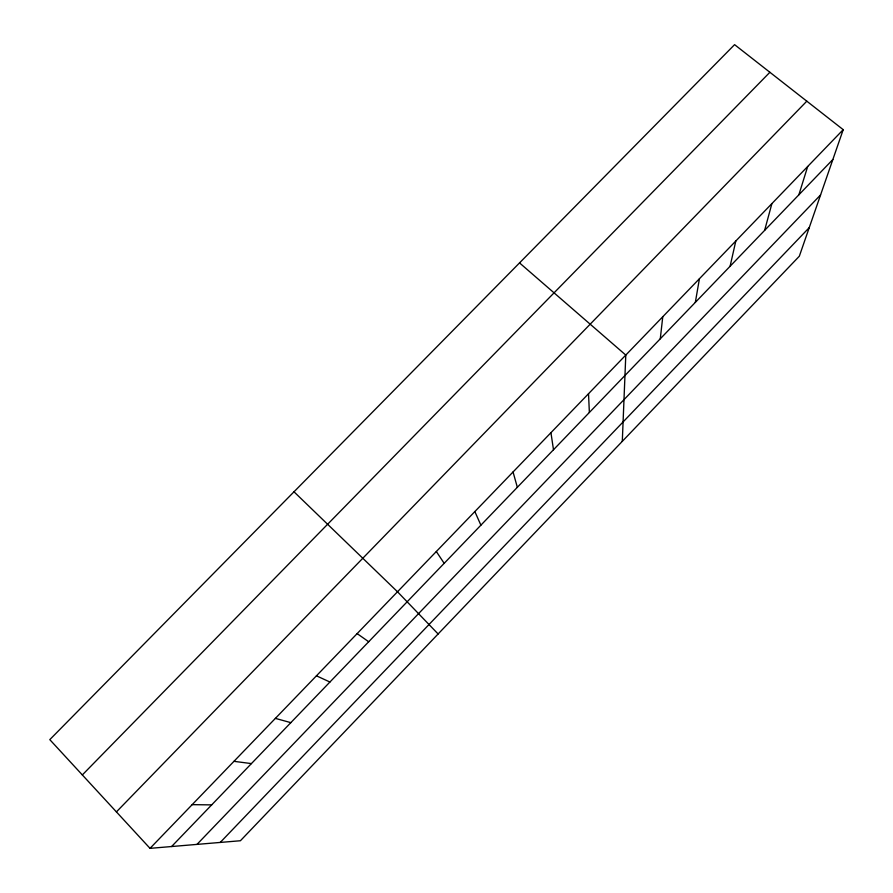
<?xml version="1.0" encoding="UTF-8"?>
<svg xmlns="http://www.w3.org/2000/svg" width="893" height="893" viewBox="0 0 893 893"><rect width="100%" height="100%" fill="white"/><g stroke="black" fill="none" stroke-linecap="round" stroke-linejoin="round"><path stroke-width="1.34" d="M622.298 441.354L625.792 355.079L519.536 262.899M660.284 338.793L662.762 316.747M695.334 302.381L699.431 278.728M730.106 266.248L735.81 241.01M764.62 230.394L771.898 203.593M798.867 194.808L807.696 166.478M843.204 129.664L799.335 256.202L240.418 840.737L150.024 848.35L49.796 739.638L734.582 44.65L843.204 129.664L150.024 848.35M220.236 842.445L809.237 227.637M171.579 846.542L832.856 159.501M196.985 844.398L820.567 194.942M116.414 811.893L806.814 101.177M82.335 774.934L769.889 72.277M192.174 804.649L211.663 804.894M233.955 761.327L251.402 763.593M275.379 718.385L290.828 722.638M316.435 675.811L329.919 682.029M357.144 633.617L368.686 641.743M293.998 491.797L397.497 591.769L438.117 633.985M436.331 551.506L444.167 563.327M474.853 511.566L480.892 525.173M513.051 471.962L517.337 487.31M550.936 432.681L553.493 449.748M588.52 393.724L589.369 412.477"/></g></svg>
